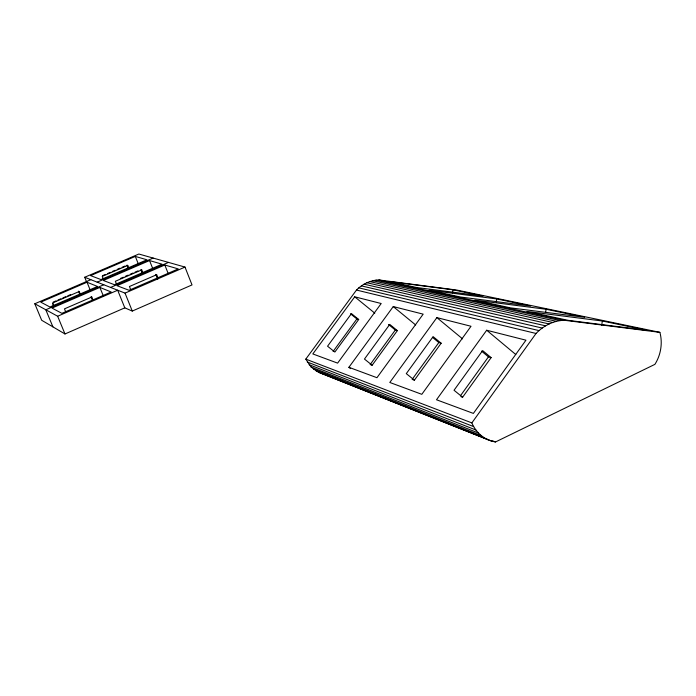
<?xml version="1.0" encoding="UTF-8"?>
<svg xmlns="http://www.w3.org/2000/svg" width="696" height="696" viewBox="0 0 696 696"><rect width="100%" height="100%" fill="white"/><g stroke="black" fill="none" stroke-linecap="round" stroke-linejoin="round"><path stroke-width="1.04" d="M452.487 292.955L452.957 289.797L388.725 281.462L416.478 287.483L483.007 296.078L452.957 289.797M496.213 302.055L496.683 298.932L429.101 290.215L460.474 297.009L530.587 306.022L496.683 298.932M545.612 312.478L546.099 309.259L474.82 300.124L510.56 307.867L584.657 317.315L546.099 309.259M601.701 325.189L602.336 321.013L526.959 311.425L568.04 320.325L646.575 330.252L602.336 321.013M488.027 439.776C480.71 436.496 474.959 430.259 471.853 422.907L536.05 333.471C543.332 325.806 553.442 320.673 564.091 320.247L659.886 332.349C662.81 343.111 660.852 354.977 654.893 364.365L495.465 441.977L491.672 441.125L318.899 372.43L311.164 367.07L305.788 359.127L356.474 290.058C362.355 284.046 370.481 280.201 378.92 279.949L456.637 290.032L659.886 332.349M460.674 395.441L488.453 356.857L491.124 357.631L462.614 397.225L460.9 396.624M486.687 330.235L436.505 399.765L473.376 413.415L525.958 340.187L486.687 330.235L515.788 354.525M441.16 343.232L438.828 342.562L412.154 379.381L414.398 380.173L441.16 343.232L433.121 336.638L406.29 373.63L414.398 380.173M397.364 330.626L395.319 330.035L370.176 364.53L372.151 365.235L397.364 330.626L389.743 324.406L364.46 359.066L372.151 365.235M436.879 317.62L389.795 382.461L421.811 394.319L471.009 326.267L436.879 317.62L462.562 338.865M348.896 367.305L393.249 306.571L423.177 314.148L376.954 377.702L348.896 367.305L350.584 368.645M354.734 296.809L312.826 353.942L337.612 363.121L381.199 303.517L354.734 296.809L374.787 313.156M333.114 351.419L356.883 318.959L358.701 319.481L334.863 352.046L327.555 346.216L351.454 313.618L358.701 319.481M34.8 303.76L41.673 320.264L64.98 333.967L124.801 307.85L117.676 290.223L57.646 316.236L34.8 303.76L90.828 279.679M124.445 307.693L132.275 311.069L192.018 284.925L184.997 267.073L138.861 254.023L84.694 277.26L86.626 282.01M84.694 277.26L125.036 293.112L184.997 267.073M110.594 287.439L168.493 262.401M164.813 265.002L116.998 285.691L129.038 290.284L178.263 268.917L164.813 265.002L168.232 273.641M92.959 299.898L91.794 297.035L64.467 308.859L65.65 311.721M87.017 282.228L40.742 302.125L49.947 307.006L97.527 286.474L87.017 282.228L90.175 289.98M102.469 275.712L105.409 274.441M107.375 273.606L110.307 272.336M112.274 271.492L115.214 270.231M117.172 269.387L120.112 268.125M122.07 267.281L125.01 266.02M128.847 268.125L127.759 265.428L102.234 276.408L103.33 279.113M97.179 282.167L153.146 258.068M53.122 302.116L56.045 300.855M58.003 300.019L60.926 298.758M62.884 297.914L65.807 296.653M67.764 295.809L70.688 294.547M149.544 260.556L103.321 280.471L114.509 284.742L162.037 264.193L149.544 260.556L152.668 268.404M80.344 294.26L79.213 291.502L52.8 302.882L53.949 305.648M103.765 284.76L45.805 309.772L52.905 326.868M99.867 287.422L51.991 308.084L61.892 313.339L111.177 291.989L99.867 287.422L103.539 296.452M120.399 278.461L123.331 277.199M125.28 276.356L128.203 275.094M130.152 274.25L133.084 272.989M135.033 272.145L137.956 270.883M142.845 272.684L141.732 269.891L115.353 281.28L116.484 284.081M135.32 256.415L90.593 275.607L101.007 279.583L146.96 259.799L135.32 256.415L138.539 264.471M378.92 279.949L564.091 320.247M375.857 280.192L560.28 320.586M372.812 280.74L556.487 321.326M369.811 281.593L552.755 322.457M366.888 282.741L549.109 323.962M364.069 284.177L545.586 325.832M318.899 372.43L324.901 374.222M361.381 285.891L542.21 328.06M358.84 287.848L539.026 330.609M356.474 290.058L536.05 333.471M127.759 265.428L126.968 265.176L128.055 267.864M141.732 269.891L140.879 269.622L142.367 273.337M305.788 359.127L471.853 422.907M307.267 362.007L473.663 426.596M309.067 364.669L475.881 429.98M311.164 367.07L478.457 433.034M313.531 369.185L481.371 435.713M325.911 374.622L328.938 375.823M332.975 377.423L336.003 378.633M340.04 380.233L343.067 381.434M347.104 383.035L350.131 384.244M366.279 390.656L369.306 391.857M373.343 393.466L376.371 394.667M380.407 396.268L383.435 397.468M385.454 398.277L390.5 400.278M418.757 411.501L421.785 412.711M445.005 421.924L448.033 423.133M452.069 424.734L455.097 425.935M459.134 427.544L462.161 428.745M492.437 440.768L495.465 441.977M316.115 370.977L484.581 437.967M321.839 373.508L491.672 441.125M79.213 291.502L78.5 291.189L80.005 294.86M91.794 297.035L91.028 296.705L92.577 300.507M462.614 397.225L454.036 390.256L482.632 350.593L491.124 357.631M350.462 313.757L356.883 318.959M388.472 324.458L395.319 330.035M393.249 306.571L415.651 324.954M432.425 337.299L438.828 342.562M481.528 351.123L488.453 356.857M52.522 303.465L53.67 306.223M57.646 316.236L64.98 333.967M130.604 289.423L129.439 286.517L156.722 274.685L157.879 277.582M125.036 293.112L132.275 311.069M155.808 274.398L157.722 279.209"/></g></svg>
